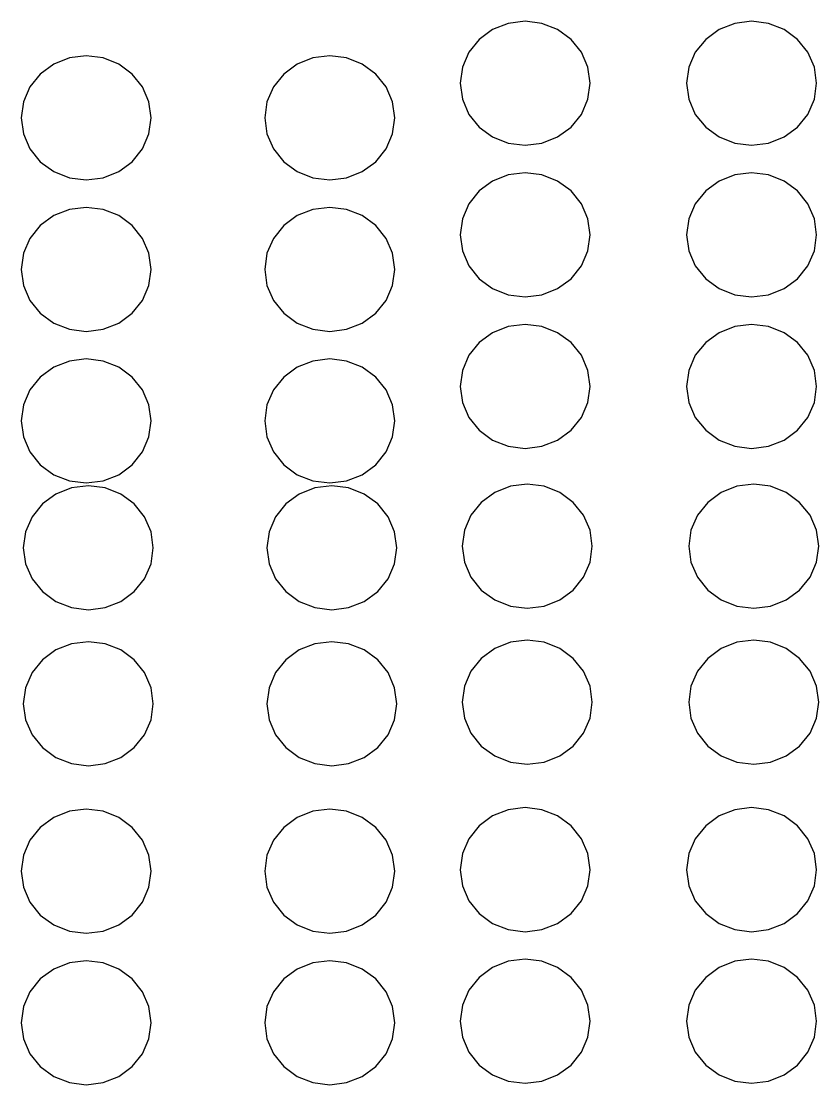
# Model space of a CAD drawing. Header units: inches. Extents: x 710 to 5347, y 114 to 2471.
# Drawn here: x 916 to 1008, y 734.3 to 856.9 of the extents above; entities that cross this region are included whole.
import ezdxf

# ---------------------------------------------------------------- set-up
doc = ezdxf.new("R2010")
doc.units = ezdxf.units.IN
doc.header["$MEASUREMENT"] = 0
doc.layers.add('Edges', color=7, linetype='Continuous')

# ---------------------------------------------------------------- blocks, each defined once
blk = doc.blocks.new('fire alarm fr')
at = {"layer": 'Edges'}
for p, q in [((-2147, 1042.22), (-2148.55, 1041.08)), ((-2145.19, 1042.94), (-2147, 1042.22)), ((-2143.25, 1043.18), (-2145.19, 1042.94)), ((-2141.31, 1042.94), (-2143.25, 1043.18)), ((-2139.51, 1042.22), (-2141.31, 1042.94)), ((-2137.95, 1041.08), (-2139.51, 1042.22)), ((-2120.88, 1042.22), (-2122.43, 1041.08)), ((-2119.08, 1042.94), (-2120.88, 1042.22)), ((-2117.14, 1043.18), (-2119.08, 1042.94)), ((-2115.2, 1042.94), (-2117.14, 1043.18)), ((-2113.39, 1042.22), (-2115.2, 1042.94)), ((-2111.84, 1041.08), (-2113.39, 1042.22)), ((-2148.55, 1041.08), (-2149.74, 1039.6)), ((-2136.76, 1039.6), (-2137.95, 1041.08)), ((-2122.43, 1041.08), (-2123.63, 1039.6)), ((-2110.65, 1039.6), (-2111.84, 1041.08)), ((-2149.74, 1039.6), (-2150.49, 1037.88)), ((-2136.01, 1037.88), (-2136.76, 1039.6)), ((-2123.63, 1039.6), (-2124.37, 1037.88)), ((-2109.9, 1037.88), (-2110.65, 1039.6)), ((-2195.8, 1038.95), (-2197.6, 1038.24)), ((-2193.86, 1039.19), (-2195.8, 1038.95)), ((-2191.92, 1038.95), (-2193.86, 1039.19)), ((-2190.11, 1038.24), (-2191.92, 1038.95)), ((-2167.72, 1038.95), (-2169.53, 1038.24)), ((-2165.78, 1039.19), (-2167.72, 1038.95)), ((-2163.84, 1038.95), (-2165.78, 1039.19)), ((-2162.03, 1038.24), (-2163.84, 1038.95)), ((-2197.6, 1038.24), (-2199.15, 1037.1)), ((-2188.56, 1037.1), (-2190.11, 1038.24)), ((-2169.53, 1038.24), (-2171.08, 1037.1)), ((-2160.48, 1037.1), (-2162.03, 1038.24)), ((-2150.49, 1037.88), (-2150.75, 1036.03)), ((-2135.76, 1036.03), (-2136.01, 1037.88)), ((-2124.37, 1037.88), (-2124.63, 1036.03)), ((-2109.64, 1036.03), (-2109.9, 1037.88)), ((-2199.15, 1037.1), (-2200.35, 1035.62)), ((-2187.37, 1035.62), (-2188.56, 1037.1)), ((-2171.08, 1037.1), (-2172.27, 1035.62)), ((-2159.29, 1035.62), (-2160.48, 1037.1)), ((-2150.75, 1036.03), (-2150.49, 1034.18)), ((-2136.01, 1034.18), (-2135.76, 1036.03)), ((-2124.63, 1036.03), (-2124.37, 1034.18)), ((-2109.9, 1034.18), (-2109.64, 1036.03)), ((-2200.35, 1035.62), (-2201.09, 1033.89)), ((-2186.62, 1033.89), (-2187.37, 1035.62)), ((-2172.27, 1035.62), (-2173.02, 1033.89)), ((-2158.54, 1033.89), (-2159.29, 1035.62)), ((-2201.09, 1033.89), (-2201.35, 1032.04)), ((-2186.36, 1032.04), (-2186.62, 1033.89)), ((-2173.02, 1033.89), (-2173.28, 1032.04)), ((-2158.29, 1032.04), (-2158.54, 1033.89)), ((-2150.49, 1034.18), (-2149.74, 1032.45)), ((-2136.76, 1032.45), (-2136.01, 1034.18)), ((-2124.37, 1034.18), (-2123.63, 1032.45)), ((-2110.65, 1032.45), (-2109.9, 1034.18)), ((-2149.74, 1032.45), (-2148.55, 1030.97)), ((-2137.95, 1030.97), (-2136.76, 1032.45)), ((-2123.63, 1032.45), (-2122.43, 1030.97)), ((-2111.84, 1030.97), (-2110.65, 1032.45)), ((-2201.35, 1032.04), (-2201.09, 1030.19)), ((-2186.62, 1030.19), (-2186.36, 1032.04)), ((-2173.28, 1032.04), (-2173.02, 1030.19)), ((-2158.54, 1030.19), (-2158.29, 1032.04)), ((-2148.55, 1030.97), (-2147, 1029.84)), ((-2139.51, 1029.84), (-2137.95, 1030.97)), ((-2122.43, 1030.97), (-2120.88, 1029.84)), ((-2113.39, 1029.84), (-2111.84, 1030.97)), ((-2201.09, 1030.19), (-2200.35, 1028.47)), ((-2187.37, 1028.47), (-2186.62, 1030.19)), ((-2173.02, 1030.19), (-2172.27, 1028.47)), ((-2159.29, 1028.47), (-2158.54, 1030.19)), ((-2147, 1029.84), (-2145.19, 1029.12)), ((-2141.31, 1029.12), (-2139.51, 1029.84)), ((-2120.88, 1029.84), (-2119.08, 1029.12)), ((-2115.2, 1029.12), (-2113.39, 1029.84)), ((-2145.19, 1029.12), (-2143.25, 1028.88)), ((-2143.25, 1028.88), (-2141.31, 1029.12)), ((-2119.08, 1029.12), (-2117.14, 1028.88)), ((-2117.14, 1028.88), (-2115.2, 1029.12)), ((-2200.35, 1028.47), (-2199.15, 1026.99)), ((-2188.56, 1026.99), (-2187.37, 1028.47)), ((-2172.27, 1028.47), (-2171.08, 1026.99)), ((-2160.48, 1026.99), (-2159.29, 1028.47)), ((-2199.15, 1026.99), (-2197.6, 1025.85)), ((-2190.11, 1025.85), (-2188.56, 1026.99)), ((-2171.08, 1026.99), (-2169.53, 1025.85)), ((-2162.03, 1025.85), (-2160.48, 1026.99)), ((-2197.6, 1025.85), (-2195.8, 1025.14)), ((-2195.8, 1025.14), (-2193.86, 1024.89)), ((-2193.86, 1024.89), (-2191.92, 1025.14)), ((-2191.92, 1025.14), (-2190.11, 1025.85)), ((-2169.53, 1025.85), (-2167.72, 1025.14)), ((-2167.72, 1025.14), (-2165.78, 1024.89)), ((-2165.78, 1024.89), (-2163.84, 1025.14)), ((-2163.84, 1025.14), (-2162.03, 1025.85)), ((-2145.19, 1025.47), (-2147, 1024.75)), ((-2143.25, 1025.71), (-2145.19, 1025.47)), ((-2141.31, 1025.47), (-2143.25, 1025.71)), ((-2139.51, 1024.75), (-2141.31, 1025.47)), ((-2119.08, 1025.47), (-2120.88, 1024.75)), ((-2117.14, 1025.71), (-2119.08, 1025.47)), ((-2115.2, 1025.47), (-2117.14, 1025.71)), ((-2113.39, 1024.75), (-2115.2, 1025.47)), ((-2148.55, 1023.62), (-2149.74, 1022.14)), ((-2147, 1024.75), (-2148.55, 1023.62)), ((-2137.95, 1023.62), (-2139.51, 1024.75)), ((-2136.76, 1022.14), (-2137.95, 1023.62)), ((-2122.43, 1023.62), (-2123.63, 1022.14)), ((-2120.88, 1024.75), (-2122.43, 1023.62)), ((-2111.84, 1023.62), (-2113.39, 1024.75)), ((-2110.65, 1022.14), (-2111.84, 1023.62)), ((-2195.8, 1021.48), (-2197.6, 1020.77)), ((-2193.86, 1021.72), (-2195.8, 1021.48)), ((-2191.92, 1021.48), (-2193.86, 1021.72)), ((-2190.11, 1020.77), (-2191.92, 1021.48)), ((-2167.72, 1021.48), (-2169.53, 1020.77)), ((-2165.78, 1021.72), (-2167.72, 1021.48)), ((-2163.84, 1021.48), (-2165.78, 1021.72)), ((-2162.03, 1020.77), (-2163.84, 1021.48)), ((-2149.74, 1022.14), (-2150.49, 1020.41)), ((-2136.01, 1020.41), (-2136.76, 1022.14)), ((-2123.63, 1022.14), (-2124.37, 1020.41)), ((-2109.9, 1020.41), (-2110.65, 1022.14)), ((-2197.6, 1020.77), (-2199.15, 1019.63)), ((-2188.56, 1019.63), (-2190.11, 1020.77)), ((-2169.53, 1020.77), (-2171.08, 1019.63)), ((-2160.48, 1019.63), (-2162.03, 1020.77)), ((-2150.49, 1020.41), (-2150.75, 1018.56)), ((-2135.76, 1018.56), (-2136.01, 1020.41)), ((-2124.37, 1020.41), (-2124.63, 1018.56)), ((-2109.64, 1018.56), (-2109.9, 1020.41)), ((-2199.15, 1019.63), (-2200.35, 1018.15)), ((-2187.37, 1018.15), (-2188.56, 1019.63)), ((-2171.08, 1019.63), (-2172.27, 1018.15)), ((-2159.29, 1018.15), (-2160.48, 1019.63)), ((-2200.35, 1018.15), (-2201.09, 1016.43)), ((-2186.62, 1016.43), (-2187.37, 1018.15)), ((-2172.27, 1018.15), (-2173.02, 1016.43)), ((-2158.54, 1016.43), (-2159.29, 1018.15)), ((-2150.75, 1018.56), (-2150.49, 1016.71)), ((-2136.01, 1016.71), (-2135.76, 1018.56)), ((-2124.63, 1018.56), (-2124.37, 1016.71)), ((-2109.9, 1016.71), (-2109.64, 1018.56)), ((-2201.09, 1016.43), (-2201.35, 1014.57)), ((-2186.36, 1014.57), (-2186.62, 1016.43)), ((-2173.02, 1016.43), (-2173.28, 1014.57)), ((-2158.29, 1014.57), (-2158.54, 1016.43)), ((-2150.49, 1016.71), (-2149.74, 1014.99)), ((-2136.76, 1014.99), (-2136.01, 1016.71)), ((-2124.37, 1016.71), (-2123.63, 1014.99)), ((-2110.65, 1014.99), (-2109.9, 1016.71)), ((-2201.35, 1014.57), (-2201.09, 1012.72)), ((-2186.62, 1012.72), (-2186.36, 1014.57)), ((-2173.28, 1014.57), (-2173.02, 1012.72)), ((-2158.54, 1012.72), (-2158.29, 1014.57)), ((-2149.74, 1014.99), (-2148.55, 1013.5)), ((-2137.95, 1013.5), (-2136.76, 1014.99)), ((-2123.63, 1014.99), (-2122.43, 1013.5)), ((-2111.84, 1013.5), (-2110.65, 1014.99)), ((-2201.09, 1012.72), (-2200.35, 1011)), ((-2187.37, 1011), (-2186.62, 1012.72)), ((-2173.02, 1012.72), (-2172.27, 1011)), ((-2159.29, 1011), (-2158.54, 1012.72)), ((-2148.55, 1013.5), (-2147, 1012.37)), ((-2139.51, 1012.37), (-2137.95, 1013.5)), ((-2122.43, 1013.5), (-2120.88, 1012.37)), ((-2113.39, 1012.37), (-2111.84, 1013.5)), ((-2147, 1012.37), (-2145.19, 1011.65)), ((-2145.19, 1011.65), (-2143.25, 1011.41)), ((-2143.25, 1011.41), (-2141.31, 1011.65)), ((-2141.31, 1011.65), (-2139.51, 1012.37)), ((-2120.88, 1012.37), (-2119.08, 1011.65)), ((-2119.08, 1011.65), (-2117.14, 1011.41)), ((-2117.14, 1011.41), (-2115.2, 1011.65)), ((-2115.2, 1011.65), (-2113.39, 1012.37)), ((-2200.35, 1011), (-2199.15, 1009.52)), ((-2188.56, 1009.52), (-2187.37, 1011)), ((-2172.27, 1011), (-2171.08, 1009.52)), ((-2160.48, 1009.52), (-2159.29, 1011)), ((-2199.15, 1009.52), (-2197.6, 1008.38)), ((-2190.11, 1008.38), (-2188.56, 1009.52)), ((-2171.08, 1009.52), (-2169.53, 1008.38)), ((-2162.03, 1008.38), (-2160.48, 1009.52)), ((-2197.6, 1008.38), (-2195.8, 1007.67)), ((-2191.92, 1007.67), (-2190.11, 1008.38)), ((-2169.53, 1008.38), (-2167.72, 1007.67)), ((-2163.84, 1007.67), (-2162.03, 1008.38)), ((-2145.19, 1008), (-2147, 1007.28)), ((-2143.25, 1008.24), (-2145.19, 1008)), ((-2141.31, 1008), (-2143.25, 1008.24)), ((-2139.51, 1007.28), (-2141.31, 1008)), ((-2119.08, 1008), (-2120.88, 1007.28)), ((-2117.14, 1008.24), (-2119.08, 1008)), ((-2115.2, 1008), (-2117.14, 1008.24)), ((-2113.39, 1007.28), (-2115.2, 1008)), ((-2195.8, 1007.67), (-2193.86, 1007.43)), ((-2193.86, 1007.43), (-2191.92, 1007.67)), ((-2167.72, 1007.67), (-2165.78, 1007.43)), ((-2165.78, 1007.43), (-2163.84, 1007.67)), ((-2147, 1007.28), (-2148.55, 1006.15)), ((-2137.95, 1006.15), (-2139.51, 1007.28)), ((-2120.88, 1007.28), (-2122.43, 1006.15)), ((-2111.84, 1006.15), (-2113.39, 1007.28)), ((-2148.55, 1006.15), (-2149.74, 1004.67)), ((-2136.76, 1004.67), (-2137.95, 1006.15)), ((-2122.43, 1006.15), (-2123.63, 1004.67)), ((-2110.65, 1004.67), (-2111.84, 1006.15)), ((-2195.8, 1004.01), (-2197.6, 1003.3)), ((-2193.86, 1004.26), (-2195.8, 1004.01)), ((-2191.92, 1004.01), (-2193.86, 1004.26)), ((-2190.11, 1003.3), (-2191.92, 1004.01)), ((-2167.72, 1004.01), (-2169.53, 1003.3)), ((-2165.78, 1004.26), (-2167.72, 1004.01)), ((-2163.84, 1004.01), (-2165.78, 1004.26)), ((-2162.03, 1003.3), (-2163.84, 1004.01)), ((-2149.74, 1004.67), (-2150.49, 1002.94)), ((-2136.01, 1002.94), (-2136.76, 1004.67)), ((-2123.63, 1004.67), (-2124.37, 1002.94)), ((-2109.9, 1002.94), (-2110.65, 1004.67)), ((-2197.6, 1003.3), (-2199.15, 1002.16)), ((-2188.56, 1002.16), (-2190.11, 1003.3)), ((-2169.53, 1003.3), (-2171.08, 1002.16)), ((-2160.48, 1002.16), (-2162.03, 1003.3)), ((-2150.49, 1002.94), (-2150.75, 1001.09)), ((-2135.76, 1001.09), (-2136.01, 1002.94)), ((-2124.37, 1002.94), (-2124.63, 1001.09)), ((-2109.64, 1001.09), (-2109.9, 1002.94)), ((-2199.15, 1002.16), (-2200.35, 1000.68)), ((-2187.37, 1000.68), (-2188.56, 1002.16)), ((-2171.08, 1002.16), (-2172.27, 1000.68)), ((-2159.29, 1000.68), (-2160.48, 1002.16)), ((-2200.35, 1000.68), (-2201.09, 998.96)), ((-2186.62, 998.96), (-2187.37, 1000.68)), ((-2172.27, 1000.68), (-2173.02, 998.96)), ((-2158.54, 998.96), (-2159.29, 1000.68)), ((-2150.75, 1001.09), (-2150.49, 999.24)), ((-2136.01, 999.24), (-2135.76, 1001.09)), ((-2124.63, 1001.09), (-2124.37, 999.24)), ((-2109.9, 999.24), (-2109.64, 1001.09)), ((-2150.49, 999.24), (-2149.74, 997.52)), ((-2136.76, 997.52), (-2136.01, 999.24)), ((-2124.37, 999.24), (-2123.63, 997.52)), ((-2110.65, 997.52), (-2109.9, 999.24)), ((-2201.09, 998.96), (-2201.35, 997.11)), ((-2186.36, 997.11), (-2186.62, 998.96)), ((-2173.02, 998.96), (-2173.28, 997.11)), ((-2158.29, 997.11), (-2158.54, 998.96)), ((-2201.35, 997.11), (-2201.09, 995.26)), ((-2186.62, 995.26), (-2186.36, 997.11)), ((-2173.28, 997.11), (-2173.02, 995.26)), ((-2158.54, 995.26), (-2158.29, 997.11)), ((-2149.74, 997.52), (-2148.55, 996.04)), ((-2137.95, 996.04), (-2136.76, 997.52)), ((-2123.63, 997.52), (-2122.43, 996.04)), ((-2111.84, 996.04), (-2110.65, 997.52)), ((-2148.55, 996.04), (-2147, 994.9)), ((-2139.51, 994.9), (-2137.95, 996.04)), ((-2122.43, 996.04), (-2120.88, 994.9)), ((-2113.39, 994.9), (-2111.84, 996.04)), ((-2201.09, 995.26), (-2200.35, 993.53)), ((-2187.37, 993.53), (-2186.62, 995.26)), ((-2173.02, 995.26), (-2172.27, 993.53)), ((-2159.29, 993.53), (-2158.54, 995.26)), ((-2147, 994.9), (-2145.19, 994.19)), ((-2141.31, 994.19), (-2139.51, 994.9)), ((-2120.88, 994.9), (-2119.08, 994.19)), ((-2115.2, 994.19), (-2113.39, 994.9)), ((-2200.35, 993.53), (-2199.15, 992.05)), ((-2188.56, 992.05), (-2187.37, 993.53)), ((-2172.27, 993.53), (-2171.08, 992.05)), ((-2160.48, 992.05), (-2159.29, 993.53)), ((-2145.19, 994.19), (-2143.25, 993.94)), ((-2143.25, 993.94), (-2141.31, 994.19)), ((-2119.08, 994.19), (-2117.14, 993.94)), ((-2117.14, 993.94), (-2115.2, 994.19)), ((-2199.15, 992.05), (-2197.6, 990.91)), ((-2190.11, 990.91), (-2188.56, 992.05)), ((-2171.08, 992.05), (-2169.53, 990.91)), ((-2162.03, 990.91), (-2160.48, 992.05)), ((-2197.6, 990.91), (-2195.8, 990.2)), ((-2191.92, 990.2), (-2190.11, 990.91)), ((-2169.53, 990.91), (-2167.72, 990.2)), ((-2163.84, 990.2), (-2162.03, 990.91)), ((-2195.55, 989.4), (-2197.36, 988.68)), ((-2195.8, 990.2), (-2193.86, 989.96)), ((-2193.61, 989.64), (-2195.55, 989.4)), ((-2193.86, 989.96), (-2191.92, 990.2)), ((-2191.67, 989.4), (-2193.61, 989.64)), ((-2189.87, 988.68), (-2191.67, 989.4)), ((-2167.48, 989.4), (-2169.29, 988.68)), ((-2167.72, 990.2), (-2165.78, 989.96)), ((-2165.54, 989.64), (-2167.48, 989.4)), ((-2165.78, 989.96), (-2163.84, 990.2)), ((-2163.6, 989.4), (-2165.54, 989.64)), ((-2161.79, 988.68), (-2163.6, 989.4)), ((-2144.95, 989.57), (-2146.76, 988.85)), ((-2143.01, 989.81), (-2144.95, 989.57)), ((-2141.07, 989.57), (-2143.01, 989.81)), ((-2139.26, 988.85), (-2141.07, 989.57)), ((-2118.83, 989.57), (-2120.64, 988.85)), ((-2116.89, 989.81), (-2118.83, 989.57)), ((-2114.95, 989.57), (-2116.89, 989.81)), ((-2113.15, 988.85), (-2114.95, 989.57)), ((-2197.36, 988.68), (-2198.91, 987.55)), ((-2188.32, 987.55), (-2189.87, 988.68)), ((-2169.29, 988.68), (-2170.84, 987.55)), ((-2160.24, 987.55), (-2161.79, 988.68)), ((-2146.76, 988.85), (-2148.31, 987.72)), ((-2137.71, 987.72), (-2139.26, 988.85)), ((-2120.64, 988.85), (-2122.19, 987.72)), ((-2111.6, 987.72), (-2113.15, 988.85)), ((-2198.91, 987.55), (-2200.1, 986.07)), ((-2187.12, 986.07), (-2188.32, 987.55)), ((-2170.84, 987.55), (-2172.03, 986.07)), ((-2159.05, 986.07), (-2160.24, 987.55)), ((-2148.31, 987.72), (-2149.5, 986.24)), ((-2136.52, 986.24), (-2137.71, 987.72)), ((-2122.19, 987.72), (-2123.38, 986.24)), ((-2110.4, 986.24), (-2111.6, 987.72)), ((-2200.1, 986.07), (-2200.85, 984.34)), ((-2186.38, 984.34), (-2187.12, 986.07)), ((-2172.03, 986.07), (-2172.78, 984.34)), ((-2158.3, 984.34), (-2159.05, 986.07)), ((-2149.5, 986.24), (-2150.25, 984.51)), ((-2135.77, 984.51), (-2136.52, 986.24)), ((-2123.38, 986.24), (-2124.13, 984.51)), ((-2109.66, 984.51), (-2110.4, 986.24)), ((-2150.25, 984.51), (-2150.51, 982.66)), ((-2135.52, 982.66), (-2135.77, 984.51)), ((-2124.13, 984.51), (-2124.39, 982.66)), ((-2109.4, 982.66), (-2109.66, 984.51)), ((-2200.85, 984.34), (-2201.11, 982.49)), ((-2186.12, 982.49), (-2186.38, 984.34)), ((-2172.78, 984.34), (-2173.03, 982.49)), ((-2158.05, 982.49), (-2158.3, 984.34)), ((-2201.11, 982.49), (-2200.85, 980.64)), ((-2186.38, 980.64), (-2186.12, 982.49)), ((-2173.03, 982.49), (-2172.78, 980.64)), ((-2158.3, 980.64), (-2158.05, 982.49)), ((-2150.51, 982.66), (-2150.25, 980.81)), ((-2135.77, 980.81), (-2135.52, 982.66)), ((-2124.39, 982.66), (-2124.13, 980.81)), ((-2109.66, 980.81), (-2109.4, 982.66)), ((-2150.25, 980.81), (-2149.5, 979.09)), ((-2136.52, 979.09), (-2135.77, 980.81)), ((-2124.13, 980.81), (-2123.38, 979.09)), ((-2110.4, 979.09), (-2109.66, 980.81)), ((-2200.85, 980.64), (-2200.1, 978.92)), ((-2187.12, 978.92), (-2186.38, 980.64)), ((-2172.78, 980.64), (-2172.03, 978.92)), ((-2159.05, 978.92), (-2158.3, 980.64)), ((-2200.1, 978.92), (-2198.91, 977.44)), ((-2188.32, 977.44), (-2187.12, 978.92)), ((-2172.03, 978.92), (-2170.84, 977.44)), ((-2160.24, 977.44), (-2159.05, 978.92)), ((-2149.5, 979.09), (-2148.31, 977.61)), ((-2137.71, 977.61), (-2136.52, 979.09)), ((-2123.38, 979.09), (-2122.19, 977.61)), ((-2111.6, 977.61), (-2110.4, 979.09)), ((-2198.91, 977.44), (-2197.36, 976.3)), ((-2189.87, 976.3), (-2188.32, 977.44)), ((-2170.84, 977.44), (-2169.29, 976.3)), ((-2161.79, 976.3), (-2160.24, 977.44)), ((-2148.31, 977.61), (-2146.76, 976.47)), ((-2139.26, 976.47), (-2137.71, 977.61)), ((-2122.19, 977.61), (-2120.64, 976.47)), ((-2113.15, 976.47), (-2111.6, 977.61)), ((-2197.36, 976.3), (-2195.55, 975.59)), ((-2191.67, 975.59), (-2189.87, 976.3)), ((-2169.29, 976.3), (-2167.48, 975.59)), ((-2163.6, 975.59), (-2161.79, 976.3)), ((-2146.76, 976.47), (-2144.95, 975.75)), ((-2141.07, 975.75), (-2139.26, 976.47)), ((-2120.64, 976.47), (-2118.83, 975.75)), ((-2114.95, 975.75), (-2113.15, 976.47)), ((-2195.55, 975.59), (-2193.61, 975.34)), ((-2193.61, 975.34), (-2191.67, 975.59)), ((-2167.48, 975.59), (-2165.54, 975.34)), ((-2165.54, 975.34), (-2163.6, 975.59)), ((-2144.95, 975.75), (-2143.01, 975.51)), ((-2143.01, 975.51), (-2141.07, 975.75)), ((-2118.83, 975.75), (-2116.89, 975.51)), ((-2116.89, 975.51), (-2114.95, 975.75)), ((-2195.55, 971.42), (-2197.36, 970.71)), ((-2193.61, 971.66), (-2195.55, 971.42)), ((-2191.67, 971.42), (-2193.61, 971.66)), ((-2189.87, 970.71), (-2191.67, 971.42)), ((-2167.48, 971.42), (-2169.29, 970.71)), ((-2165.54, 971.66), (-2167.48, 971.42)), ((-2163.6, 971.42), (-2165.54, 971.66)), ((-2161.79, 970.71), (-2163.6, 971.42)), ((-2144.95, 971.59), (-2146.76, 970.87)), ((-2143.01, 971.83), (-2144.95, 971.59)), ((-2141.07, 971.59), (-2143.01, 971.83)), ((-2139.26, 970.87), (-2141.07, 971.59)), ((-2118.83, 971.59), (-2120.64, 970.87)), ((-2116.89, 971.83), (-2118.83, 971.59)), ((-2114.95, 971.59), (-2116.89, 971.83)), ((-2113.15, 970.87), (-2114.95, 971.59)), ((-2197.36, 970.71), (-2198.91, 969.57)), ((-2188.32, 969.57), (-2189.87, 970.71)), ((-2169.29, 970.71), (-2170.84, 969.57)), ((-2160.24, 969.57), (-2161.79, 970.71)), ((-2148.31, 969.74), (-2149.5, 968.26)), ((-2146.76, 970.87), (-2148.31, 969.74)), ((-2137.71, 969.74), (-2139.26, 970.87)), ((-2136.52, 968.26), (-2137.71, 969.74)), ((-2122.19, 969.74), (-2123.38, 968.26)), ((-2120.64, 970.87), (-2122.19, 969.74)), ((-2111.6, 969.74), (-2113.15, 970.87)), ((-2110.4, 968.26), (-2111.6, 969.74)), ((-2198.91, 969.57), (-2200.1, 968.09)), ((-2187.12, 968.09), (-2188.32, 969.57)), ((-2170.84, 969.57), (-2172.03, 968.09)), ((-2159.05, 968.09), (-2160.24, 969.57)), ((-2200.1, 968.09), (-2200.85, 966.36)), ((-2186.38, 966.36), (-2187.12, 968.09)), ((-2172.03, 968.09), (-2172.78, 966.36)), ((-2158.3, 966.36), (-2159.05, 968.09)), ((-2149.5, 968.26), (-2150.25, 966.53)), ((-2135.77, 966.53), (-2136.52, 968.26)), ((-2123.38, 968.26), (-2124.13, 966.53)), ((-2109.66, 966.53), (-2110.4, 968.26)), ((-2200.85, 966.36), (-2201.11, 964.51)), ((-2186.12, 964.51), (-2186.38, 966.36)), ((-2172.78, 966.36), (-2173.03, 964.51)), ((-2158.05, 964.51), (-2158.3, 966.36)), ((-2150.25, 966.53), (-2150.51, 964.68)), ((-2135.52, 964.68), (-2135.77, 966.53)), ((-2124.13, 966.53), (-2124.39, 964.68)), ((-2109.4, 964.68), (-2109.66, 966.53)), ((-2201.11, 964.51), (-2200.85, 962.66)), ((-2186.38, 962.66), (-2186.12, 964.51)), ((-2173.03, 964.51), (-2172.78, 962.66)), ((-2158.3, 962.66), (-2158.05, 964.51)), ((-2150.51, 964.68), (-2150.25, 962.83)), ((-2135.77, 962.83), (-2135.52, 964.68)), ((-2124.39, 964.68), (-2124.13, 962.83)), ((-2109.66, 962.83), (-2109.4, 964.68)), ((-2200.85, 962.66), (-2200.1, 960.94)), ((-2187.12, 960.94), (-2186.38, 962.66)), ((-2172.78, 962.66), (-2172.03, 960.94)), ((-2159.05, 960.94), (-2158.3, 962.66)), ((-2150.25, 962.83), (-2149.5, 961.11)), ((-2136.52, 961.11), (-2135.77, 962.83)), ((-2124.13, 962.83), (-2123.38, 961.11)), ((-2110.4, 961.11), (-2109.66, 962.83)), ((-2149.5, 961.11), (-2148.31, 959.63)), ((-2137.71, 959.63), (-2136.52, 961.11)), ((-2123.38, 961.11), (-2122.19, 959.63)), ((-2111.6, 959.63), (-2110.4, 961.11)), ((-2200.1, 960.94), (-2198.91, 959.46)), ((-2188.32, 959.46), (-2187.12, 960.94)), ((-2172.03, 960.94), (-2170.84, 959.46)), ((-2160.24, 959.46), (-2159.05, 960.94)), ((-2198.91, 959.46), (-2197.36, 958.32)), ((-2189.87, 958.32), (-2188.32, 959.46)), ((-2170.84, 959.46), (-2169.29, 958.32)), ((-2161.79, 958.32), (-2160.24, 959.46)), ((-2148.31, 959.63), (-2146.76, 958.49)), ((-2139.26, 958.49), (-2137.71, 959.63)), ((-2122.19, 959.63), (-2120.64, 958.49)), ((-2113.15, 958.49), (-2111.6, 959.63)), ((-2197.36, 958.32), (-2195.55, 957.61)), ((-2195.55, 957.61), (-2193.61, 957.36)), ((-2193.61, 957.36), (-2191.67, 957.61)), ((-2191.67, 957.61), (-2189.87, 958.32)), ((-2169.29, 958.32), (-2167.48, 957.61)), ((-2167.48, 957.61), (-2165.54, 957.36)), ((-2165.54, 957.36), (-2163.6, 957.61)), ((-2163.6, 957.61), (-2161.79, 958.32)), ((-2146.76, 958.49), (-2144.95, 957.78)), ((-2144.95, 957.78), (-2143.01, 957.53)), ((-2143.01, 957.53), (-2141.07, 957.78)), ((-2141.07, 957.78), (-2139.26, 958.49)), ((-2120.64, 958.49), (-2118.83, 957.78)), ((-2118.83, 957.78), (-2116.89, 957.53)), ((-2116.89, 957.53), (-2114.95, 957.78)), ((-2114.95, 957.78), (-2113.15, 958.49)), ((-2143.25, 952.53), (-2145.19, 952.28)), ((-2141.31, 952.28), (-2143.25, 952.53)), ((-2117.14, 952.53), (-2119.08, 952.28)), ((-2115.2, 952.28), (-2117.14, 952.53)), ((-2197.6, 951.4), (-2199.15, 950.26)), ((-2195.8, 952.11), (-2197.6, 951.4)), ((-2193.86, 952.36), (-2195.8, 952.11)), ((-2191.92, 952.11), (-2193.86, 952.36)), ((-2190.11, 951.4), (-2191.92, 952.11)), ((-2188.56, 950.26), (-2190.11, 951.4)), ((-2169.53, 951.4), (-2171.08, 950.26)), ((-2167.72, 952.11), (-2169.53, 951.4)), ((-2165.78, 952.36), (-2167.72, 952.11)), ((-2163.84, 952.11), (-2165.78, 952.36)), ((-2162.03, 951.4), (-2163.84, 952.11)), ((-2160.48, 950.26), (-2162.03, 951.4)), ((-2147, 951.57), (-2148.55, 950.43)), ((-2145.19, 952.28), (-2147, 951.57)), ((-2139.51, 951.57), (-2141.31, 952.28)), ((-2137.95, 950.43), (-2139.51, 951.57)), ((-2120.88, 951.57), (-2122.43, 950.43)), ((-2119.08, 952.28), (-2120.88, 951.57)), ((-2113.39, 951.57), (-2115.2, 952.28)), ((-2111.84, 950.43), (-2113.39, 951.57)), ((-2199.15, 950.26), (-2200.35, 948.78)), ((-2187.37, 948.78), (-2188.56, 950.26)), ((-2171.08, 950.26), (-2172.27, 948.78)), ((-2159.29, 948.78), (-2160.48, 950.26)), ((-2148.55, 950.43), (-2149.74, 948.95)), ((-2136.76, 948.95), (-2137.95, 950.43)), ((-2122.43, 950.43), (-2123.63, 948.95)), ((-2110.65, 948.95), (-2111.84, 950.43)), ((-2149.74, 948.95), (-2150.49, 947.23)), ((-2136.01, 947.23), (-2136.76, 948.95)), ((-2123.63, 948.95), (-2124.37, 947.23)), ((-2109.9, 947.23), (-2110.65, 948.95)), ((-2200.35, 948.78), (-2201.09, 947.06)), ((-2186.62, 947.06), (-2187.37, 948.78)), ((-2172.27, 948.78), (-2173.02, 947.06)), ((-2158.54, 947.06), (-2159.29, 948.78)), ((-2201.09, 947.06), (-2201.35, 945.21)), ((-2186.36, 945.21), (-2186.62, 947.06)), ((-2173.02, 947.06), (-2173.28, 945.21)), ((-2158.29, 945.21), (-2158.54, 947.06)), ((-2150.49, 947.23), (-2150.75, 945.38)), ((-2135.76, 945.38), (-2136.01, 947.23)), ((-2124.37, 947.23), (-2124.63, 945.38)), ((-2109.64, 945.38), (-2109.9, 947.23)), ((-2201.35, 945.21), (-2201.09, 943.36)), ((-2186.62, 943.36), (-2186.36, 945.21)), ((-2173.28, 945.21), (-2173.02, 943.36)), ((-2158.54, 943.36), (-2158.29, 945.21)), ((-2150.75, 945.38), (-2150.49, 943.53)), ((-2136.01, 943.53), (-2135.76, 945.38)), ((-2124.63, 945.38), (-2124.37, 943.53)), ((-2109.9, 943.53), (-2109.64, 945.38)), ((-2201.09, 943.36), (-2200.35, 941.63)), ((-2187.37, 941.63), (-2186.62, 943.36)), ((-2173.02, 943.36), (-2172.27, 941.63)), ((-2159.29, 941.63), (-2158.54, 943.36)), ((-2150.49, 943.53), (-2149.74, 941.8)), ((-2136.76, 941.8), (-2136.01, 943.53)), ((-2124.37, 943.53), (-2123.63, 941.8)), ((-2110.65, 941.8), (-2109.9, 943.53)), ((-2200.35, 941.63), (-2199.15, 940.15)), ((-2188.56, 940.15), (-2187.37, 941.63)), ((-2172.27, 941.63), (-2171.08, 940.15)), ((-2160.48, 940.15), (-2159.29, 941.63)), ((-2149.74, 941.8), (-2148.55, 940.32)), ((-2137.95, 940.32), (-2136.76, 941.8)), ((-2123.63, 941.8), (-2122.43, 940.32)), ((-2111.84, 940.32), (-2110.65, 941.8)), ((-2148.55, 940.32), (-2147, 939.19)), ((-2139.51, 939.19), (-2137.95, 940.32)), ((-2122.43, 940.32), (-2120.88, 939.19)), ((-2113.39, 939.19), (-2111.84, 940.32)), ((-2199.15, 940.15), (-2197.6, 939.02)), ((-2190.11, 939.02), (-2188.56, 940.15)), ((-2171.08, 940.15), (-2169.53, 939.02)), ((-2162.03, 939.02), (-2160.48, 940.15)), ((-2147, 939.19), (-2145.19, 938.47)), ((-2141.31, 938.47), (-2139.51, 939.19)), ((-2120.88, 939.19), (-2119.08, 938.47)), ((-2115.2, 938.47), (-2113.39, 939.19)), ((-2197.6, 939.02), (-2195.8, 938.3)), ((-2195.8, 938.3), (-2193.86, 938.06)), ((-2193.86, 938.06), (-2191.92, 938.3)), ((-2191.92, 938.3), (-2190.11, 939.02)), ((-2169.53, 939.02), (-2167.72, 938.3)), ((-2167.72, 938.3), (-2165.78, 938.06)), ((-2165.78, 938.06), (-2163.84, 938.3)), ((-2163.84, 938.3), (-2162.03, 939.02)), ((-2145.19, 938.47), (-2143.25, 938.23)), ((-2143.25, 938.23), (-2141.31, 938.47)), ((-2119.08, 938.47), (-2117.14, 938.23)), ((-2117.14, 938.23), (-2115.2, 938.47)), ((-2195.8, 934.65), (-2197.6, 933.93)), ((-2193.86, 934.89), (-2195.8, 934.65)), ((-2191.92, 934.65), (-2193.86, 934.89)), ((-2190.11, 933.93), (-2191.92, 934.65)), ((-2167.72, 934.65), (-2169.53, 933.93)), ((-2165.78, 934.89), (-2167.72, 934.65)), ((-2163.84, 934.65), (-2165.78, 934.89)), ((-2162.03, 933.93), (-2163.84, 934.65)), ((-2145.19, 934.82), (-2147, 934.1)), ((-2143.25, 935.06), (-2145.19, 934.82)), ((-2141.31, 934.82), (-2143.25, 935.06)), ((-2139.51, 934.1), (-2141.31, 934.82)), ((-2119.08, 934.82), (-2120.88, 934.1)), ((-2117.14, 935.06), (-2119.08, 934.82)), ((-2115.2, 934.82), (-2117.14, 935.06)), ((-2113.39, 934.1), (-2115.2, 934.82)), ((-2197.6, 933.93), (-2199.15, 932.8)), ((-2188.56, 932.8), (-2190.11, 933.93)), ((-2169.53, 933.93), (-2171.08, 932.8)), ((-2160.48, 932.8), (-2162.03, 933.93)), ((-2148.55, 932.96), (-2149.74, 931.48)), ((-2147, 934.1), (-2148.55, 932.96)), ((-2137.95, 932.96), (-2139.51, 934.1)), ((-2136.76, 931.48), (-2137.95, 932.96)), ((-2122.43, 932.96), (-2123.63, 931.48)), ((-2120.88, 934.1), (-2122.43, 932.96)), ((-2111.84, 932.96), (-2113.39, 934.1)), ((-2110.65, 931.48), (-2111.84, 932.96)), ((-2199.15, 932.8), (-2200.35, 931.31)), ((-2187.37, 931.31), (-2188.56, 932.8)), ((-2171.08, 932.8), (-2172.27, 931.31)), ((-2159.29, 931.31), (-2160.48, 932.8)), ((-2200.35, 931.31), (-2201.09, 929.59)), ((-2186.62, 929.59), (-2187.37, 931.31)), ((-2172.27, 931.31), (-2173.02, 929.59)), ((-2158.54, 929.59), (-2159.29, 931.31)), ((-2149.74, 931.48), (-2150.49, 929.76)), ((-2136.01, 929.76), (-2136.76, 931.48)), ((-2123.63, 931.48), (-2124.37, 929.76)), ((-2109.9, 929.76), (-2110.65, 931.48)), ((-2201.09, 929.59), (-2201.35, 927.74)), ((-2186.36, 927.74), (-2186.62, 929.59)), ((-2173.02, 929.59), (-2173.28, 927.74)), ((-2158.29, 927.74), (-2158.54, 929.59)), ((-2150.49, 929.76), (-2150.75, 927.91)), ((-2135.76, 927.91), (-2136.01, 929.76)), ((-2124.37, 929.76), (-2124.63, 927.91)), ((-2109.64, 927.91), (-2109.9, 929.76)), ((-2201.35, 927.74), (-2201.09, 925.89)), ((-2186.62, 925.89), (-2186.36, 927.74)), ((-2173.28, 927.74), (-2173.02, 925.89)), ((-2158.54, 925.89), (-2158.29, 927.74)), ((-2150.75, 927.91), (-2150.49, 926.06)), ((-2136.01, 926.06), (-2135.76, 927.91)), ((-2124.63, 927.91), (-2124.37, 926.06)), ((-2109.9, 926.06), (-2109.64, 927.91)), ((-2201.09, 925.89), (-2200.35, 924.16)), ((-2187.37, 924.16), (-2186.62, 925.89)), ((-2173.02, 925.89), (-2172.27, 924.16)), ((-2159.29, 924.16), (-2158.54, 925.89)), ((-2150.49, 926.06), (-2149.74, 924.33)), ((-2136.76, 924.33), (-2136.01, 926.06)), ((-2124.37, 926.06), (-2123.63, 924.33)), ((-2110.65, 924.33), (-2109.9, 926.06)), ((-2149.74, 924.33), (-2148.55, 922.85)), ((-2137.95, 922.85), (-2136.76, 924.33)), ((-2123.63, 924.33), (-2122.43, 922.85)), ((-2111.84, 922.85), (-2110.65, 924.33)), ((-2200.35, 924.16), (-2199.15, 922.68)), ((-2188.56, 922.68), (-2187.37, 924.16)), ((-2172.27, 924.16), (-2171.08, 922.68)), ((-2160.48, 922.68), (-2159.29, 924.16)), ((-2199.15, 922.68), (-2197.6, 921.55)), ((-2190.11, 921.55), (-2188.56, 922.68)), ((-2171.08, 922.68), (-2169.53, 921.55)), ((-2162.03, 921.55), (-2160.48, 922.68)), ((-2148.55, 922.85), (-2147, 921.72)), ((-2139.51, 921.72), (-2137.95, 922.85)), ((-2122.43, 922.85), (-2120.88, 921.72)), ((-2113.39, 921.72), (-2111.84, 922.85)), ((-2197.6, 921.55), (-2195.8, 920.83)), ((-2195.8, 920.83), (-2193.86, 920.59)), ((-2193.86, 920.59), (-2191.92, 920.83)), ((-2191.92, 920.83), (-2190.11, 921.55)), ((-2169.53, 921.55), (-2167.72, 920.83)), ((-2167.72, 920.83), (-2165.78, 920.59)), ((-2165.78, 920.59), (-2163.84, 920.83)), ((-2163.84, 920.83), (-2162.03, 921.55)), ((-2147, 921.72), (-2145.19, 921)), ((-2145.19, 921), (-2143.25, 920.76)), ((-2143.25, 920.76), (-2141.31, 921)), ((-2141.31, 921), (-2139.51, 921.72)), ((-2120.88, 921.72), (-2119.08, 921)), ((-2119.08, 921), (-2117.14, 920.76)), ((-2117.14, 920.76), (-2115.2, 921)), ((-2115.2, 921), (-2113.39, 921.72))]:
    blk.add_line(p, q, dxfattribs=at)

msp = doc.modelspace()

# ---------------------------------------------------------------- block references
msp.add_blockref('fire alarm fr', (3117.35, -186.28))

doc.saveas('drawing.dxf')
